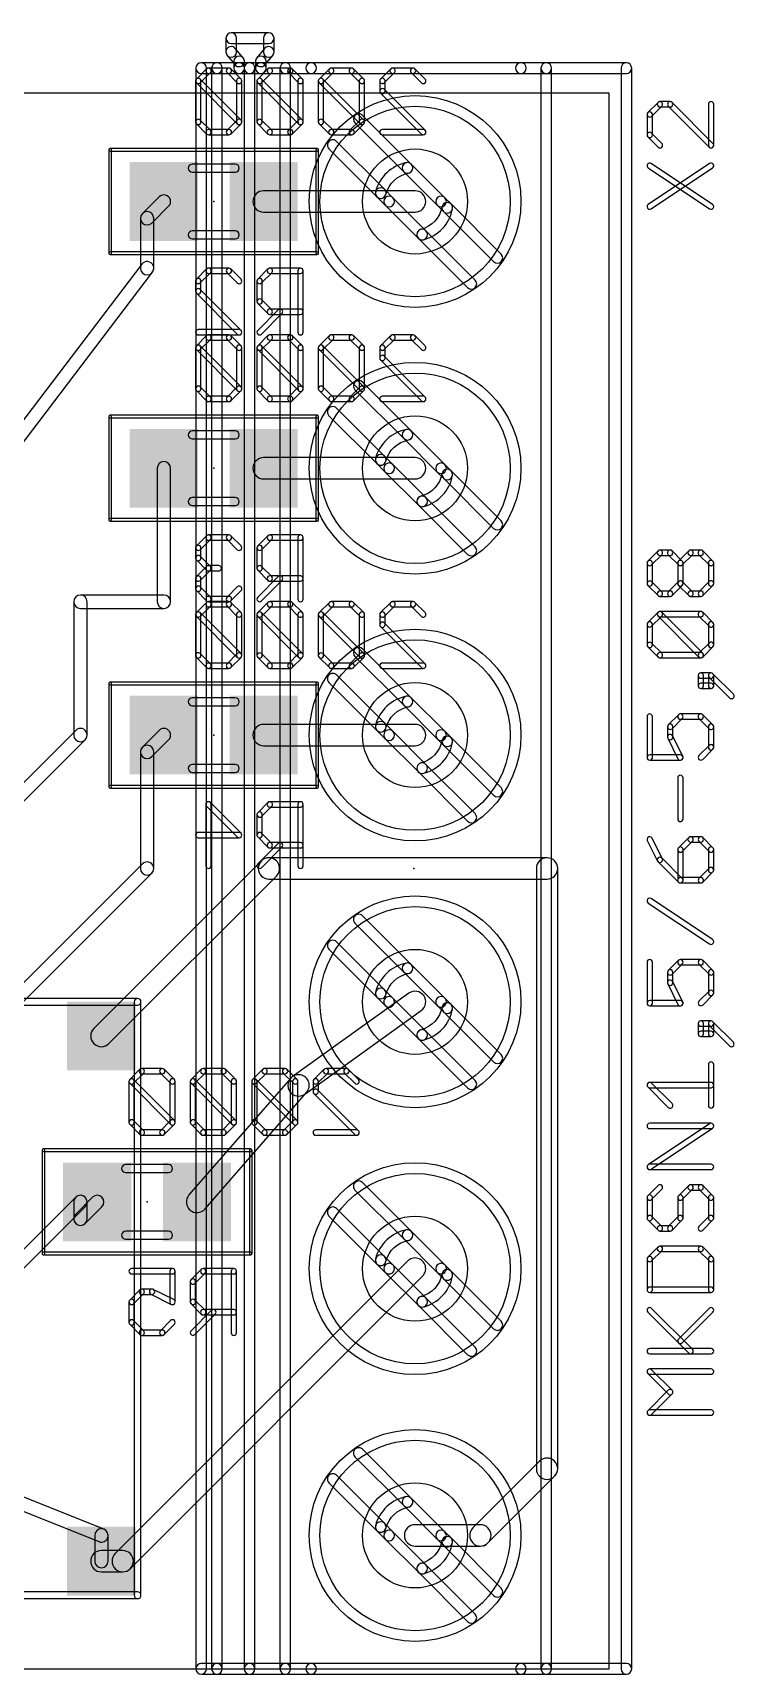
# Model space of a CAD drawing. Extents: x -0.3 to 87.4, y -0.1 to 31.2.
# Drawn here: x 74.02 to 87.38, y -0.1 to 31.15 of the extents above; entities that cross this region are included whole.
import ezdxf

# ---------------------------------------------------------------- set-up
doc = ezdxf.new("R2010")
doc.units = 0
for name, color, linetype in [('16', 175, 'CONTINUOUS'), ('17', 82, 'CONTINUOUS'), ('20', 7, 'CONTINUOUS'), ('21', 253, 'CONTINUOUS'), ('23', 7, 'CONTINUOUS'), ('24', 7, 'CONTINUOUS'), ('25', 253, 'CONTINUOUS'), ('26', 253, 'CONTINUOUS'), ('27', 253, 'CONTINUOUS'), ('28', 253, 'CONTINUOUS'), ('40', 175, 'CONTINUOUS'), ('51', 253, 'CONTINUOUS'), ('52', 253, 'CONTINUOUS')]:
    doc.layers.add(name, color=color, linetype=linetype)

# ---------------------------------------------------------------- blocks, each defined once
blk = doc.blocks.new('RECT')
blk.add_solid([(-0.5, -0.5), (0.5, -0.5), (-0.5, 0.5), (0.5, 0.5)])
blk = doc.blocks.new('SQUAREP')
blk.add_solid([(-0.5, -0.5), (0.5, -0.5), (-0.5, 0.5), (0.5, 0.5)])
blk = doc.blocks.new('ROUNDP')
blk.add_circle((0, 0), 0.5)

msp = doc.modelspace()

# ---------------------------------------------------------------- linework, layer by layer
at = {"layer": '16'}
for points in [[(78.42, 27.7368), (81.305, 27.7368, 1), (81.305, 28.1432), (78.42, 28.1432, 1)], [(76.2898, 27.5302), (76.6098, 27.8502, 1), (76.4302, 28.0298), (76.1102, 27.7098, 1)], [(76.327, 26.67), (76.327, 27.62, 1), (76.073, 27.62), (76.073, 26.67, 1)], [(72.2561, 21.2781), (76.3011, 26.5931, 1), (76.0989, 26.7469), (72.0539, 21.4319, 1)], [(76.647, 20.32), (76.647, 22.86, 1), (76.393, 22.86), (76.393, 20.32, 1)], [(78.42, 22.6568), (81.305, 22.6568, 1), (81.305, 23.0632), (78.42, 23.0632, 1)], [(75.057, 17.78), (75.057, 20.32, 1), (74.803, 20.32), (74.803, 17.78, 1)], [(74.93, 20.193), (76.52, 20.193, 1), (76.52, 20.447), (74.93, 20.447, 1)], [(73.7498, 16.4202), (75.0198, 17.6902, 1), (74.8402, 17.8698), (73.5702, 16.5998, 1)], [(76.2898, 17.3702), (76.6098, 17.6902, 1), (76.4302, 17.8698), (76.1102, 17.5498, 1)], [(78.42, 17.5768), (81.305, 17.5768, 1), (81.305, 17.9832), (78.42, 17.9832, 1)], [(76.327, 15.24), (76.327, 17.46, 1), (76.073, 17.46), (76.073, 15.24, 1)], [(73.7498, 12.6102), (76.2898, 15.1502, 1), (76.1102, 15.3298), (73.5702, 12.7898, 1)], [(75.4737, 11.9063), (78.6637, 15.0963, 1), (78.3763, 15.3837), (75.1863, 12.1937, 1)], [(78.52, 15.0368), (83.82, 15.0368, 1), (83.82, 15.4432), (78.52, 15.4432, 1)], [(83.6168, 15.24), (83.6168, 3.81, 1), (84.0232, 3.81), (84.0232, 15.24, 1)], [(79.2033, 10.9448), (81.4233, 12.5348, 1), (81.1867, 12.8652), (78.9667, 11.2752, 1)], [(77.3032, 8.7565), (79.2382, 10.9765, 1), (78.9318, 11.2435), (76.9968, 9.0235, 1)], [(72.4798, 6.2602), (75.0198, 8.8002, 1), (74.8402, 8.9798), (72.3002, 6.4398, 1)], [(74.803, 8.89), (74.803, 8.57, 1), (75.057, 8.57), (75.057, 8.89, 1)], [(75.0198, 8.4802), (75.3398, 8.8002, 1), (75.1602, 8.9798), (74.8402, 8.6598, 1)], [(81.1613, 7.7637), (75.5913, 2.1937, 1), (75.8787, 1.9063), (81.4487, 7.4763, 1)], [(72.1078, 3.6921), (75.2828, 2.4221, 1), (75.3772, 2.6579), (72.2022, 3.9279, 1)], [(83.6763, 3.9537), (82.4063, 2.6837, 1), (82.6937, 2.3963), (83.9637, 3.6663, 1)], [(75.203, 2.54), (75.203, 2.05, 1), (75.457, 2.05), (75.457, 2.54, 1)], [(82.55, 2.7432), (81.305, 2.7432, 1), (81.305, 2.3368), (82.55, 2.3368, 1)], [(75.735, 2.2532), (75.33, 2.2532, 1), (75.33, 1.8468), (75.735, 1.8468, 1)]]:
    msp.add_lwpolyline(points, format="xyb", close=True, dxfattribs=at)
at = {"layer": '20'}
for p, q in [((85, 30), (0, 30)), ((85, 0), (85, 30)), ((0, 0), (85, 0))]:
    msp.add_line(p, q, dxfattribs=at)
at = {"layer": '21'}
for points in [[(77.7014, 31.05), (77.7014, 30.787, 1), (77.9046, 30.787), (77.9046, 31.05, 1)], [(78.517, 31.1516), (77.803, 31.1516, 1), (77.803, 30.9484), (78.517, 30.9484, 1)], [(78.4154, 31.05), (78.4154, 30.787, 1), (78.6186, 30.787), (78.6186, 31.05, 1)], [(78.0307, 30.6741), (77.8807, 30.8524, 1), (77.7253, 30.7216), (77.8753, 30.5433, 1)], [(78.0546, 30.48), (78.0546, 30.6087, 1), (77.8514, 30.6087), (77.8514, 30.48, 1)], [(78.4393, 30.8524), (78.2893, 30.6741, 1), (78.4447, 30.5433), (78.5947, 30.7216, 1)], [(78.2654, 30.6087), (78.2654, 30.48, 1), (78.4686, 30.48), (78.4686, 30.6087, 1)], [(77.1284, 30.48), (77.1284, 0, 1), (77.3316, 0), (77.3316, 30.48, 1)], [(77.53, 30.5816), (77.23, 30.5816, 1), (77.23, 30.3784), (77.53, 30.3784, 1)], [(77.53, 30.3784), (77.953, 30.3784, 1), (77.953, 30.5816), (77.53, 30.5816, 1)], [(77.6316, 0), (77.6316, 30.48, 1), (77.4284, 30.48), (77.4284, 0, 1)], [(77.953, 30.3784), (78.1521, 30.3784, 1), (78.1521, 30.5816), (77.953, 30.5816, 1)], [(78.1521, 30.3784), (78.367, 30.3784, 1), (78.367, 30.5816), (78.1521, 30.5816, 1)], [(78.0505, 30.48), (78.0505, 0, 1), (78.2537, 0), (78.2537, 30.48, 1)], [(78.367, 30.3784), (78.8321, 30.3784, 1), (78.8321, 30.5816), (78.367, 30.5816, 1)], [(79.3245, 30.5816), (78.8321, 30.5816, 1), (78.8321, 30.3784), (79.3245, 30.3784, 1)], [(78.9337, 0), (78.9337, 30.48, 1), (78.7305, 30.48), (78.7305, 0, 1)], [(79.3245, 30.3784), (83.3213, 30.3784, 1), (83.3213, 30.5816), (79.3245, 30.5816, 1)], [(83.8043, 30.5816), (83.3213, 30.5816, 1), (83.3213, 30.3784), (83.8043, 30.3784, 1)], [(83.7027, 30.48), (83.7027, 0, 1), (83.9059, 0), (83.9059, 30.48, 1)], [(83.8043, 30.3784), (85.33, 30.3784, 1), (85.33, 30.5816), (83.8043, 30.5816, 1)], [(85.2284, 30.48), (85.2284, 0, 1), (85.4316, 0), (85.4316, 30.48, 1)], [(58.42, 12.6365), (76.02, 12.6365, 1), (76.02, 12.7635), (58.42, 12.7635, 1)], [(75.9565, 12.7), (75.9565, 1.4, 1), (76.0835, 1.4), (76.0835, 12.7, 1)], [(76.02, 1.4635), (58.42, 1.4635, 1), (58.42, 1.3365), (76.02, 1.3365, 1)], [(77.53, 0.1016), (77.23, 0.1016, 1), (77.23, -0.1016), (77.53, -0.1016, 1)], [(77.53, -0.1016), (78.1521, -0.1016, 1), (78.1521, 0.1016), (77.53, 0.1016, 1)], [(78.1521, -0.1016), (78.8321, -0.1016, 1), (78.8321, 0.1016), (78.1521, 0.1016, 1)], [(79.3245, 0.1016), (78.8321, 0.1016, 1), (78.8321, -0.1016), (79.3245, -0.1016, 1)], [(79.3245, -0.1016), (83.3213, -0.1016, 1), (83.3213, 0.1016), (79.3245, 0.1016, 1)], [(83.8043, 0.1016), (83.3213, 0.1016, 1), (83.3213, -0.1016), (83.8043, -0.1016, 1)], [(83.8043, -0.1016), (85.33, -0.1016, 1), (85.33, 0.1016), (83.8043, 0.1016, 1)]]:
    msp.add_lwpolyline(points, format="xyb", close=True, dxfattribs=at)
for centre, radius in [((81.305, 27.94), 2.0166), ((81.305, 27.94), 1.8134), ((81.305, 22.86), 2.0166), ((81.305, 22.86), 1.8134), ((81.305, 17.78), 2.0166), ((81.305, 17.78), 1.8134), ((81.305, 12.7), 2.0166), ((81.305, 12.7), 1.8134), ((81.305, 7.62), 2.0166), ((81.305, 7.62), 1.8134), ((81.305, 2.54), 2.0166), ((81.305, 2.54), 1.8134)]:
    msp.add_circle(centre, radius, dxfattribs=at)
at = {"layer": '23'}
msp.add_point((81.28, 15.24), dxfattribs=at)
at = {"layer": '24'}
for p in [(77.47, 27.94), (77.47, 22.86), (77.47, 17.78), (76.2, 8.89)]:
    msp.add_point(p, dxfattribs=at)
at = {"layer": '25'}
for points in [[(85.9338, 29.8269), (85.7389, 29.632, 1), (85.8107, 29.5602), (86.0056, 29.7551, 1)], [(86.1646, 29.8418), (85.9697, 29.8418, 1), (85.9697, 29.7402), (86.1646, 29.7402, 1)], [(86.9801, 29.0473), (86.2005, 29.8269, 1), (86.1287, 29.7551), (86.9083, 28.9755, 1)], [(86.8934, 29.791), (86.8934, 29.0114, 1), (86.995, 29.0114), (86.995, 29.791, 1)], [(85.724, 29.5961), (85.724, 29.2063, 1), (85.8256, 29.2063), (85.8256, 29.5961, 1)], [(85.7389, 29.1704), (85.9338, 28.9755, 1), (86.0056, 29.0473), (85.8107, 29.2422, 1)], [(85.803, 27.7997), (86.9724, 28.5793, 1), (86.916, 28.6639), (85.7466, 27.8843, 1)], [(85.7466, 28.5793), (86.916, 27.7997, 1), (86.9724, 27.8843), (85.803, 28.6639, 1)]]:
    msp.add_lwpolyline(points, format="xyb", close=True, dxfattribs=at)
at = {"layer": '26'}
for points in [[(77.2099, 26.3894), (77.4048, 26.5843, 1), (77.333, 26.6561), (77.1381, 26.4612, 1)], [(77.3689, 26.5694), (77.7587, 26.5694, 1), (77.7587, 26.671), (77.3689, 26.671, 1)], [(77.7228, 26.5843), (77.9177, 26.3894, 1), (77.9895, 26.4612), (77.7946, 26.6561, 1)], [(78.5024, 26.6561), (78.3075, 26.4612, 1), (78.3793, 26.3894), (78.5742, 26.5843, 1)], [(79.123, 26.671), (78.5383, 26.671, 1), (78.5383, 26.5694), (79.123, 26.5694, 1)], [(79.1738, 25.4508), (79.1738, 26.6202, 1), (79.0722, 26.6202), (79.0722, 25.4508, 1)], [(77.2248, 26.2304), (77.2248, 26.4253, 1), (77.1232, 26.4253), (77.1232, 26.2304, 1)], [(77.9895, 25.4867), (77.2099, 26.2663, 1), (77.1381, 26.1945), (77.9177, 25.4149, 1)], [(78.2926, 26.4253), (78.2926, 26.0355, 1), (78.3942, 26.0355), (78.3942, 26.4253, 1)], [(78.3075, 25.9996), (78.5024, 25.8047, 1), (78.5742, 25.8765), (78.3793, 26.0714, 1)], [(78.6973, 25.8765), (78.3075, 25.4867, 1), (78.3793, 25.4149), (78.7691, 25.8047, 1)], [(78.5383, 25.7898), (79.123, 25.7898, 1), (79.123, 25.8914), (78.5383, 25.8914, 1)], [(77.174, 25.4), (77.9536, 25.4, 1), (77.9536, 25.5016), (77.174, 25.5016, 1)], [(77.333, 21.5761), (77.1381, 21.3812, 1), (77.2099, 21.3094), (77.4048, 21.5043, 1)], [(77.7587, 21.591), (77.3689, 21.591, 1), (77.3689, 21.4894), (77.7587, 21.4894, 1)], [(77.9895, 21.3812), (77.7946, 21.5761, 1), (77.7228, 21.5043), (77.9177, 21.3094, 1)], [(78.5024, 21.5761), (78.3075, 21.3812, 1), (78.3793, 21.3094), (78.5742, 21.5043, 1)], [(79.123, 21.591), (78.5383, 21.591, 1), (78.5383, 21.4894), (79.123, 21.4894, 1)], [(79.1738, 20.3708), (79.1738, 21.5402, 1), (79.0722, 21.5402), (79.0722, 20.3708, 1)], [(77.1232, 21.3453), (77.1232, 21.1504, 1), (77.2248, 21.1504), (77.2248, 21.3453, 1)], [(78.2926, 21.3453), (78.2926, 20.9555, 1), (78.3942, 20.9555), (78.3942, 21.3453, 1)], [(77.1381, 21.1145), (77.333, 20.9196, 1), (77.4048, 20.9914), (77.2099, 21.1863, 1)], [(77.333, 20.9914), (77.1381, 20.7965, 1), (77.2099, 20.7247), (77.4048, 20.9196, 1)], [(77.3689, 20.9047), (77.5638, 20.9047, 1), (77.5638, 21.0063), (77.3689, 21.0063, 1)], [(78.3075, 20.9196), (78.5024, 20.7247, 1), (78.5742, 20.7965), (78.3793, 20.9914, 1)], [(77.1232, 20.7606), (77.1232, 20.5657, 1), (77.2248, 20.5657), (77.2248, 20.7606, 1)], [(78.6973, 20.7965), (78.3075, 20.4067, 1), (78.3793, 20.3349), (78.7691, 20.7247, 1)], [(78.5383, 20.7098), (79.123, 20.7098, 1), (79.123, 20.8114), (78.5383, 20.8114, 1)], [(77.1381, 20.5298), (77.333, 20.3349, 1), (77.4048, 20.4067), (77.2099, 20.6016, 1)], [(77.3689, 20.32), (77.7587, 20.32, 1), (77.7587, 20.4216), (77.3689, 20.4216, 1)], [(77.7946, 20.3349), (77.9895, 20.5298, 1), (77.9177, 20.6016), (77.7228, 20.4067, 1)], [(77.4197, 15.2908), (77.4197, 16.4602, 1), (77.3181, 16.4602), (77.3181, 15.2908, 1)], [(77.333, 16.4243), (77.9177, 15.8396, 1), (77.9895, 15.9114), (77.4048, 16.4961, 1)], [(78.5024, 16.4961), (78.3075, 16.3012, 1), (78.3793, 16.2294), (78.5742, 16.4243, 1)], [(78.2926, 16.2653), (78.2926, 15.8755, 1), (78.3942, 15.8755), (78.3942, 16.2653, 1)], [(79.123, 16.511), (78.5383, 16.511, 1), (78.5383, 16.4094), (79.123, 16.4094, 1)], [(79.1738, 15.2908), (79.1738, 16.4602, 1), (79.0722, 16.4602), (79.0722, 15.2908, 1)], [(77.9536, 15.9263), (77.174, 15.9263, 1), (77.174, 15.8247), (77.9536, 15.8247, 1)], [(78.3075, 15.8396), (78.5024, 15.6447, 1), (78.5742, 15.7165), (78.3793, 15.9114, 1)], [(78.6973, 15.7165), (78.3075, 15.3267, 1), (78.3793, 15.2549), (78.7691, 15.6447, 1)], [(78.5383, 15.6298), (79.123, 15.6298, 1), (79.123, 15.7314), (78.5383, 15.7314, 1)], [(75.904, 7.5194), (76.6836, 7.5194, 1), (76.6836, 7.621), (75.904, 7.621, 1)], [(76.6328, 7.5702), (76.6328, 6.9855, 1), (76.7344, 6.9855), (76.7344, 7.5702, 1)], [(77.2324, 7.6061), (77.0375, 7.4112, 1), (77.1093, 7.3394), (77.3042, 7.5343, 1)], [(77.853, 7.621), (77.2683, 7.621, 1), (77.2683, 7.5194), (77.853, 7.5194, 1)], [(77.9038, 6.4008), (77.9038, 7.5702, 1), (77.8022, 7.5702), (77.8022, 6.4008, 1)], [(76.063, 7.2163), (75.8681, 7.0214, 1), (75.9399, 6.9496), (76.1348, 7.1445, 1)], [(76.2938, 7.2312), (76.0989, 7.2312, 1), (76.0989, 7.1296), (76.2938, 7.1296, 1)], [(76.7063, 7.0309), (76.3165, 7.2258, 1), (76.2711, 7.135), (76.6609, 6.9401, 1)], [(77.0226, 7.3753), (77.0226, 6.9855, 1), (77.1242, 6.9855), (77.1242, 7.3753, 1)], [(75.8532, 6.9855), (75.8532, 6.5957, 1), (75.9548, 6.5957), (75.9548, 6.9855, 1)], [(77.0375, 6.9496), (77.2324, 6.7547, 1), (77.3042, 6.8265), (77.1093, 7.0214, 1)], [(75.8681, 6.5598), (76.063, 6.3649, 1), (76.1348, 6.4367), (75.9399, 6.6316, 1)], [(76.5246, 6.3649), (76.7195, 6.5598, 1), (76.6477, 6.6316), (76.4528, 6.4367, 1)], [(77.4273, 6.8265), (77.0375, 6.4367, 1), (77.1093, 6.3649), (77.4991, 6.7547, 1)], [(77.2683, 6.7398), (77.853, 6.7398, 1), (77.853, 6.8414), (77.2683, 6.8414, 1)], [(76.0989, 6.35), (76.4887, 6.35, 1), (76.4887, 6.4516), (76.0989, 6.4516, 1)]]:
    msp.add_lwpolyline(points, format="xyb", close=True, dxfattribs=at)
at = {"layer": '27'}
for points in [[(85.8107, 21.0201), (86.0056, 21.215, 1), (85.9338, 21.2869), (85.7389, 21.092, 1)], [(85.9697, 21.2002), (86.1646, 21.2002, 1), (86.1646, 21.3018), (85.9697, 21.3018, 1)], [(86.1287, 21.215), (86.3236, 21.0201, 1), (86.3954, 21.092), (86.2005, 21.2869, 1)], [(86.3954, 21.0201), (86.5903, 21.215, 1), (86.5185, 21.2869), (86.3236, 21.092, 1)], [(86.5544, 21.2002), (86.7493, 21.2002, 1), (86.7493, 21.3018), (86.5544, 21.3018, 1)], [(86.7134, 21.215), (86.9083, 21.0201, 1), (86.9801, 21.092), (86.7852, 21.2869, 1)], [(85.8256, 20.6663), (85.8256, 21.0561, 1), (85.724, 21.0561), (85.724, 20.6663, 1)], [(86.4103, 20.6663), (86.4103, 21.0561, 1), (86.3087, 21.0561), (86.3087, 20.6663, 1)], [(86.8934, 21.0561), (86.8934, 20.6663, 1), (86.995, 20.6663), (86.995, 21.0561, 1)], [(86.0056, 20.5073), (85.8107, 20.7022, 1), (85.7389, 20.6303), (85.9338, 20.4354, 1)], [(86.3236, 20.7022), (86.1287, 20.5073, 1), (86.2005, 20.4354), (86.3954, 20.6303, 1)], [(86.5903, 20.5073), (86.3954, 20.7022, 1), (86.3236, 20.6303), (86.5185, 20.4354, 1)], [(86.9083, 20.7022), (86.7134, 20.5073, 1), (86.7852, 20.4354), (86.9801, 20.6303, 1)], [(86.1646, 20.5222), (85.9697, 20.5222, 1), (85.9697, 20.4206), (86.1646, 20.4206, 1)], [(86.7493, 20.5222), (86.5544, 20.5222, 1), (86.5544, 20.4206), (86.7493, 20.4206, 1)], [(85.8107, 19.8507), (86.0056, 20.0456, 1), (85.9338, 20.1175), (85.7389, 19.9226, 1)], [(85.9697, 20.0308), (86.7493, 20.0308, 1), (86.7493, 20.1324), (85.9697, 20.1324, 1)], [(86.7852, 19.3379), (86.0056, 20.1175, 1), (85.9338, 20.0456), (86.7134, 19.266, 1)], [(86.7134, 20.0456), (86.9083, 19.8507, 1), (86.9801, 19.9226), (86.7852, 20.1175, 1)], [(85.8256, 19.4969), (85.8256, 19.8867, 1), (85.724, 19.8867), (85.724, 19.4969, 1)], [(86.8934, 19.8867), (86.8934, 19.4969, 1), (86.995, 19.4969), (86.995, 19.8867, 1)], [(86.0056, 19.3379), (85.8107, 19.5328, 1), (85.7389, 19.4609), (85.9338, 19.266, 1)], [(86.9083, 19.5328), (86.7134, 19.3379, 1), (86.7852, 19.266), (86.9801, 19.4609, 1)], [(86.7493, 19.3528), (85.9697, 19.3528, 1), (85.9697, 19.2512), (86.7493, 19.2512, 1)], [(86.9442, 18.963), (86.7493, 18.963, 1), (86.7493, 18.8614), (86.9442, 18.8614, 1)], [(86.6985, 18.9122), (86.6985, 18.7173, 1), (86.8001, 18.7173), (86.8001, 18.9122, 1)], [(86.7493, 18.6665), (86.9442, 18.6665, 1), (86.9442, 18.7681), (86.7493, 18.7681, 1)], [(87.3699, 18.5583), (86.9801, 18.9481, 1), (86.9083, 18.8762), (87.2981, 18.4865, 1)], [(86.995, 18.7173), (86.995, 18.9122, 1), (86.8934, 18.9122), (86.8934, 18.7173, 1)], [(85.724, 18.1326), (85.724, 17.353, 1), (85.8256, 17.353), (85.8256, 18.1326, 1)], [(86.2005, 17.9018), (86.3954, 18.0967, 1), (86.3236, 18.1685), (86.1287, 17.9736, 1)], [(86.3595, 18.0818), (86.7493, 18.0818, 1), (86.7493, 18.1834), (86.3595, 18.1834, 1)], [(86.7134, 18.0967), (86.9083, 17.9018, 1), (86.9801, 17.9736), (86.7852, 18.1685, 1)], [(86.2154, 17.7428), (86.2154, 17.9377, 1), (86.1138, 17.9377), (86.1138, 17.7428, 1)], [(86.8934, 17.9377), (86.8934, 17.5479, 1), (86.995, 17.5479), (86.995, 17.9377, 1)], [(86.4049, 17.3757), (86.21, 17.7655, 1), (86.1192, 17.7201), (86.3141, 17.3303, 1)], [(86.9083, 17.5838), (86.7134, 17.3889, 1), (86.7852, 17.3171), (86.9801, 17.512, 1)], [(85.7748, 17.3022), (86.3595, 17.3022, 1), (86.3595, 17.4038), (85.7748, 17.4038, 1)], [(86.4103, 16.1836), (86.4103, 16.9632, 1), (86.3087, 16.9632), (86.3087, 16.1836, 1)], [(85.7294, 15.7711), (85.9243, 15.3813, 1), (86.0151, 15.4267), (85.8202, 15.8165, 1)], [(86.5185, 15.8297), (86.3236, 15.6348, 1), (86.3954, 15.563), (86.5903, 15.7579, 1)], [(86.3087, 15.5989), (86.3087, 15.0142, 1), (86.4103, 15.0142), (86.4103, 15.5989, 1)], [(86.7493, 15.8446), (86.5544, 15.8446, 1), (86.5544, 15.743), (86.7493, 15.743, 1)], [(86.9801, 15.6348), (86.7852, 15.8297, 1), (86.7134, 15.7579), (86.9083, 15.563, 1)], [(86.995, 15.2091), (86.995, 15.5989, 1), (86.8934, 15.5989), (86.8934, 15.2091, 1)], [(85.9338, 15.3681), (86.3236, 14.9783, 1), (86.3954, 15.0501), (86.0056, 15.4399, 1)], [(86.3595, 14.9634), (86.7493, 14.9634, 1), (86.7493, 15.065), (86.3595, 15.065, 1)], [(86.7852, 14.9783), (86.9801, 15.1732, 1), (86.9083, 15.245), (86.7134, 15.0501, 1)], [(86.9724, 13.8871), (85.803, 14.6666, 1), (85.7466, 14.5821), (86.916, 13.8025, 1)], [(85.724, 13.455), (85.724, 12.6754, 1), (85.8256, 12.6754), (85.8256, 13.455, 1)], [(86.2005, 13.2242), (86.3954, 13.4191, 1), (86.3236, 13.4909), (86.1287, 13.296, 1)], [(86.3595, 13.4042), (86.7493, 13.4042, 1), (86.7493, 13.5058), (86.3595, 13.5058, 1)], [(86.7134, 13.4191), (86.9083, 13.2242, 1), (86.9801, 13.296), (86.7852, 13.4909, 1)], [(86.2154, 13.0652), (86.2154, 13.2601, 1), (86.1138, 13.2601), (86.1138, 13.0652, 1)], [(86.8934, 13.2601), (86.8934, 12.8703, 1), (86.995, 12.8703), (86.995, 13.2601, 1)], [(86.4049, 12.6981), (86.21, 13.0879, 1), (86.1192, 13.0425), (86.3141, 12.6527, 1)], [(86.9083, 12.9062), (86.7134, 12.7113, 1), (86.7852, 12.6395), (86.9801, 12.8344, 1)], [(85.7748, 12.6246), (86.3595, 12.6246, 1), (86.3595, 12.7262), (85.7748, 12.7262, 1)], [(86.9442, 12.3364), (86.7493, 12.3364, 1), (86.7493, 12.2348), (86.9442, 12.2348, 1)], [(86.6985, 12.2856), (86.6985, 12.0907, 1), (86.8001, 12.0907), (86.8001, 12.2856, 1)], [(87.3699, 11.9317), (86.9801, 12.3215, 1), (86.9083, 12.2497), (87.2981, 11.8599, 1)], [(86.995, 12.0907), (86.995, 12.2856, 1), (86.8934, 12.2856), (86.8934, 12.0907, 1)], [(86.7493, 12.0399), (86.9442, 12.0399, 1), (86.9442, 12.1415), (86.7493, 12.1415, 1)], [(86.995, 10.7264), (86.995, 11.506, 1), (86.8934, 11.506), (86.8934, 10.7264, 1)], [(86.2005, 10.7623), (85.8107, 11.1521, 1), (85.7389, 11.0803), (86.1287, 10.6905, 1)], [(85.7748, 11.0654), (86.9442, 11.0654, 1), (86.9442, 11.167), (85.7748, 11.167, 1)], [(85.803, 9.5147), (86.9724, 10.2943, 1), (86.916, 10.3789), (85.7466, 9.5993, 1)], [(86.9442, 10.3874), (85.7748, 10.3874, 1), (85.7748, 10.2858), (86.9442, 10.2858, 1)], [(86.9442, 9.6078), (85.7748, 9.6078, 1), (85.7748, 9.5062), (86.9442, 9.5062, 1)], [(85.9338, 9.2031), (85.7389, 9.0082, 1), (85.8107, 8.9364), (86.0056, 9.1313, 1)], [(86.3954, 8.9364), (86.5903, 9.1313, 1), (86.5185, 9.2031), (86.3236, 9.0082, 1)], [(86.5544, 9.1164), (86.7493, 9.1164, 1), (86.7493, 9.218), (86.5544, 9.218, 1)], [(86.7134, 9.1313), (86.9083, 8.9364, 1), (86.9801, 9.0082), (86.7852, 9.2031, 1)], [(85.724, 8.9723), (85.724, 8.5825, 1), (85.8256, 8.5825), (85.8256, 8.9723, 1)], [(86.4103, 8.5825), (86.4103, 8.9723, 1), (86.3087, 8.9723), (86.3087, 8.5825, 1)], [(86.8934, 8.9723), (86.8934, 8.5825, 1), (86.995, 8.5825), (86.995, 8.9723, 1)], [(85.7389, 8.5466), (85.9338, 8.3517, 1), (86.0056, 8.4235), (85.8107, 8.6184, 1)], [(85.9697, 8.3368), (86.1646, 8.3368, 1), (86.1646, 8.4384), (85.9697, 8.4384, 1)], [(86.2005, 8.3517), (86.3954, 8.5466, 1), (86.3236, 8.6184), (86.1287, 8.4235, 1)], [(86.9083, 8.6184), (86.7134, 8.4235, 1), (86.7852, 8.3517), (86.9801, 8.5466, 1)], [(85.9338, 8.0337), (85.7389, 7.8388, 1), (85.8107, 7.767), (86.0056, 7.9619, 1)], [(85.724, 7.8029), (85.724, 7.2182, 1), (85.8256, 7.2182), (85.8256, 7.8029, 1)], [(86.7493, 8.0486), (85.9697, 8.0486, 1), (85.9697, 7.947), (86.7493, 7.947, 1)], [(86.9801, 7.8388), (86.7852, 8.0337, 1), (86.7134, 7.9619), (86.9083, 7.767, 1)], [(86.995, 7.2182), (86.995, 7.8029, 1), (86.8934, 7.8029), (86.8934, 7.2182, 1)], [(85.7748, 7.1674), (86.9442, 7.1674, 1), (86.9442, 7.269), (85.7748, 7.269, 1)], [(86.5903, 6.0847), (85.8107, 6.8643, 1), (85.7389, 6.7925), (86.5185, 6.0129, 1)], [(86.3954, 6.2078), (86.9801, 6.7925, 1), (86.9083, 6.8643), (86.3236, 6.2796, 1)], [(85.7748, 5.998), (86.9442, 5.998, 1), (86.9442, 6.0996), (85.7748, 6.0996, 1)], [(86.2005, 5.3051), (85.8107, 5.6949, 1), (85.7389, 5.6231), (86.1287, 5.2333, 1)], [(85.7748, 5.6082), (86.9442, 5.6082, 1), (86.9442, 5.7098), (85.7748, 5.7098, 1)], [(85.8107, 4.8435), (86.2005, 5.2333, 1), (86.1287, 5.3051), (85.7389, 4.9153, 1)], [(86.9442, 4.9302), (85.7748, 4.9302, 1), (85.7748, 4.8286), (86.9442, 4.8286, 1)]]:
    msp.add_lwpolyline(points, format="xyb", close=True, dxfattribs=at)
at = {"layer": '28'}
for points in [[(77.333, 30.4661), (77.1381, 30.2712, 1), (77.2099, 30.1994), (77.4048, 30.3943, 1)], [(77.7587, 30.481), (77.3689, 30.481, 1), (77.3689, 30.3794), (77.7587, 30.3794, 1)], [(77.9895, 30.2712), (77.7946, 30.4661, 1), (77.7228, 30.3943), (77.9177, 30.1994, 1)], [(78.5024, 30.4661), (78.3075, 30.2712, 1), (78.3793, 30.1994), (78.5742, 30.3943, 1)], [(78.9281, 30.481), (78.5383, 30.481, 1), (78.5383, 30.3794), (78.9281, 30.3794, 1)], [(79.1589, 30.2712), (78.964, 30.4661, 1), (78.8922, 30.3943), (79.0871, 30.1994, 1)], [(79.6718, 30.4661), (79.4769, 30.2712, 1), (79.5487, 30.1994), (79.7436, 30.3943, 1)], [(80.0975, 30.481), (79.7077, 30.481, 1), (79.7077, 30.3794), (80.0975, 30.3794, 1)], [(80.3283, 30.2712), (80.1334, 30.4661, 1), (80.0616, 30.3943), (80.2565, 30.1994, 1)], [(80.7181, 30.1994), (80.913, 30.3943, 1), (80.8412, 30.4661), (80.6463, 30.2712, 1)], [(80.8771, 30.3794), (81.2669, 30.3794, 1), (81.2669, 30.481), (80.8771, 30.481, 1)], [(81.231, 30.3943), (81.4259, 30.1994, 1), (81.4977, 30.2712), (81.3028, 30.4661, 1)], [(77.1232, 30.2353), (77.1232, 29.4557, 1), (77.2248, 29.4557), (77.2248, 30.2353, 1)], [(77.9895, 29.4916), (77.2099, 30.2712, 1), (77.1381, 30.1994), (77.9177, 29.4198, 1)], [(78.0044, 29.4557), (78.0044, 30.2353, 1), (77.9028, 30.2353), (77.9028, 29.4557, 1)], [(78.2926, 30.2353), (78.2926, 29.4557, 1), (78.3942, 29.4557), (78.3942, 30.2353, 1)], [(79.1589, 29.4916), (78.3793, 30.2712, 1), (78.3075, 30.1994), (79.0871, 29.4198, 1)], [(79.1738, 29.4557), (79.1738, 30.2353, 1), (79.0722, 30.2353), (79.0722, 29.4557, 1)], [(79.462, 30.2353), (79.462, 29.4557, 1), (79.5636, 29.4557), (79.5636, 30.2353, 1)], [(80.3283, 29.4916), (79.5487, 30.2712, 1), (79.4769, 30.1994), (80.2565, 29.4198, 1)], [(80.3432, 29.4557), (80.3432, 30.2353, 1), (80.2416, 30.2353), (80.2416, 29.4557, 1)], [(80.733, 30.0404), (80.733, 30.2353, 1), (80.6314, 30.2353), (80.6314, 30.0404, 1)], [(81.4977, 29.2967), (80.7181, 30.0763, 1), (80.6463, 30.0045), (81.4259, 29.2249, 1)], [(77.1381, 29.4198), (77.333, 29.2249, 1), (77.4048, 29.2967), (77.2099, 29.4916, 1)], [(77.7946, 29.2249), (77.9895, 29.4198, 1), (77.9177, 29.4916), (77.7228, 29.2967, 1)], [(78.3075, 29.4198), (78.5024, 29.2249, 1), (78.5742, 29.2967), (78.3793, 29.4916, 1)], [(78.964, 29.2249), (79.1589, 29.4198, 1), (79.0871, 29.4916), (78.8922, 29.2967, 1)], [(79.4769, 29.4198), (79.6718, 29.2249, 1), (79.7436, 29.2967), (79.5487, 29.4916, 1)], [(80.1334, 29.2249), (80.3283, 29.4198, 1), (80.2565, 29.4916), (80.0616, 29.2967, 1)], [(77.3689, 29.21), (77.7587, 29.21, 1), (77.7587, 29.3116), (77.3689, 29.3116, 1)], [(78.5383, 29.21), (78.9281, 29.21, 1), (78.9281, 29.3116), (78.5383, 29.3116, 1)], [(79.7077, 29.21), (80.0975, 29.21, 1), (80.0975, 29.3116), (79.7077, 29.3116, 1)], [(80.6822, 29.21), (81.4618, 29.21, 1), (81.4618, 29.3116), (80.6822, 29.3116, 1)], [(77.333, 25.3861), (77.1381, 25.1912, 1), (77.2099, 25.1194), (77.4048, 25.3143, 1)], [(77.7587, 25.401), (77.3689, 25.401, 1), (77.3689, 25.2994), (77.7587, 25.2994, 1)], [(77.9895, 25.1912), (77.7946, 25.3861, 1), (77.7228, 25.3143), (77.9177, 25.1194, 1)], [(78.5024, 25.3861), (78.3075, 25.1912, 1), (78.3793, 25.1194), (78.5742, 25.3143, 1)], [(78.9281, 25.401), (78.5383, 25.401, 1), (78.5383, 25.2994), (78.9281, 25.2994, 1)], [(79.1589, 25.1912), (78.964, 25.3861, 1), (78.8922, 25.3143), (79.0871, 25.1194, 1)], [(79.6718, 25.3861), (79.4769, 25.1912, 1), (79.5487, 25.1194), (79.7436, 25.3143, 1)], [(80.0975, 25.401), (79.7077, 25.401, 1), (79.7077, 25.2994), (80.0975, 25.2994, 1)], [(80.3283, 25.1912), (80.1334, 25.3861, 1), (80.0616, 25.3143), (80.2565, 25.1194, 1)], [(80.7181, 25.1194), (80.913, 25.3143, 1), (80.8412, 25.3861), (80.6463, 25.1912, 1)], [(80.8771, 25.2994), (81.2669, 25.2994, 1), (81.2669, 25.401), (80.8771, 25.401, 1)], [(81.231, 25.3143), (81.4259, 25.1194, 1), (81.4977, 25.1912), (81.3028, 25.3861, 1)], [(77.1232, 25.1553), (77.1232, 24.3757, 1), (77.2248, 24.3757), (77.2248, 25.1553, 1)], [(77.9895, 24.4116), (77.2099, 25.1912, 1), (77.1381, 25.1194), (77.9177, 24.3398, 1)], [(78.0044, 24.3757), (78.0044, 25.1553, 1), (77.9028, 25.1553), (77.9028, 24.3757, 1)], [(78.2926, 25.1553), (78.2926, 24.3757, 1), (78.3942, 24.3757), (78.3942, 25.1553, 1)], [(79.1589, 24.4116), (78.3793, 25.1912, 1), (78.3075, 25.1194), (79.0871, 24.3398, 1)], [(79.1738, 24.3757), (79.1738, 25.1553, 1), (79.0722, 25.1553), (79.0722, 24.3757, 1)], [(79.462, 25.1553), (79.462, 24.3757, 1), (79.5636, 24.3757), (79.5636, 25.1553, 1)], [(80.3283, 24.4116), (79.5487, 25.1912, 1), (79.4769, 25.1194), (80.2565, 24.3398, 1)], [(80.3432, 24.3757), (80.3432, 25.1553, 1), (80.2416, 25.1553), (80.2416, 24.3757, 1)], [(80.733, 24.9604), (80.733, 25.1553, 1), (80.6314, 25.1553), (80.6314, 24.9604, 1)], [(81.4977, 24.2167), (80.7181, 24.9963, 1), (80.6463, 24.9245), (81.4259, 24.1449, 1)], [(77.1381, 24.3398), (77.333, 24.1449, 1), (77.4048, 24.2167), (77.2099, 24.4116, 1)], [(77.7946, 24.1449), (77.9895, 24.3398, 1), (77.9177, 24.4116), (77.7228, 24.2167, 1)], [(78.3075, 24.3398), (78.5024, 24.1449, 1), (78.5742, 24.2167), (78.3793, 24.4116, 1)], [(78.964, 24.1449), (79.1589, 24.3398, 1), (79.0871, 24.4116), (78.8922, 24.2167, 1)], [(79.4769, 24.3398), (79.6718, 24.1449, 1), (79.7436, 24.2167), (79.5487, 24.4116, 1)], [(80.1334, 24.1449), (80.3283, 24.3398, 1), (80.2565, 24.4116), (80.0616, 24.2167, 1)], [(77.3689, 24.13), (77.7587, 24.13, 1), (77.7587, 24.2316), (77.3689, 24.2316, 1)], [(78.5383, 24.13), (78.9281, 24.13, 1), (78.9281, 24.2316), (78.5383, 24.2316, 1)], [(79.7077, 24.13), (80.0975, 24.13, 1), (80.0975, 24.2316), (79.7077, 24.2316, 1)], [(80.6822, 24.13), (81.4618, 24.13, 1), (81.4618, 24.2316), (80.6822, 24.2316, 1)], [(77.333, 20.3061), (77.1381, 20.1112, 1), (77.2099, 20.0394), (77.4048, 20.2343, 1)], [(77.7587, 20.321), (77.3689, 20.321, 1), (77.3689, 20.2194), (77.7587, 20.2194, 1)], [(77.9895, 20.1112), (77.7946, 20.3061, 1), (77.7228, 20.2343), (77.9177, 20.0394, 1)], [(78.5024, 20.3061), (78.3075, 20.1112, 1), (78.3793, 20.0394), (78.5742, 20.2343, 1)], [(78.9281, 20.321), (78.5383, 20.321, 1), (78.5383, 20.2194), (78.9281, 20.2194, 1)], [(79.1589, 20.1112), (78.964, 20.3061, 1), (78.8922, 20.2343), (79.0871, 20.0394, 1)], [(79.6718, 20.3061), (79.4769, 20.1112, 1), (79.5487, 20.0394), (79.7436, 20.2343, 1)], [(80.0975, 20.321), (79.7077, 20.321, 1), (79.7077, 20.2194), (80.0975, 20.2194, 1)], [(80.3283, 20.1112), (80.1334, 20.3061, 1), (80.0616, 20.2343), (80.2565, 20.0394, 1)], [(80.7181, 20.0394), (80.913, 20.2343, 1), (80.8412, 20.3061), (80.6463, 20.1112, 1)], [(80.8771, 20.2194), (81.2669, 20.2194, 1), (81.2669, 20.321), (80.8771, 20.321, 1)], [(81.231, 20.2343), (81.4259, 20.0394, 1), (81.4977, 20.1112), (81.3028, 20.3061, 1)], [(77.1232, 20.0753), (77.1232, 19.2957, 1), (77.2248, 19.2957), (77.2248, 20.0753, 1)], [(77.9895, 19.3316), (77.2099, 20.1112, 1), (77.1381, 20.0394), (77.9177, 19.2598, 1)], [(78.0044, 19.2957), (78.0044, 20.0753, 1), (77.9028, 20.0753), (77.9028, 19.2957, 1)], [(78.2926, 20.0753), (78.2926, 19.2957, 1), (78.3942, 19.2957), (78.3942, 20.0753, 1)], [(79.1589, 19.3316), (78.3793, 20.1112, 1), (78.3075, 20.0394), (79.0871, 19.2598, 1)], [(79.1738, 19.2957), (79.1738, 20.0753, 1), (79.0722, 20.0753), (79.0722, 19.2957, 1)], [(79.462, 20.0753), (79.462, 19.2957, 1), (79.5636, 19.2957), (79.5636, 20.0753, 1)], [(80.3283, 19.3316), (79.5487, 20.1112, 1), (79.4769, 20.0394), (80.2565, 19.2598, 1)], [(80.3432, 19.2957), (80.3432, 20.0753, 1), (80.2416, 20.0753), (80.2416, 19.2957, 1)], [(80.733, 19.8804), (80.733, 20.0753, 1), (80.6314, 20.0753), (80.6314, 19.8804, 1)], [(81.4977, 19.1367), (80.7181, 19.9163, 1), (80.6463, 19.8445), (81.4259, 19.0649, 1)], [(77.1381, 19.2598), (77.333, 19.0649, 1), (77.4048, 19.1367), (77.2099, 19.3316, 1)], [(77.3689, 19.05), (77.7587, 19.05, 1), (77.7587, 19.1516), (77.3689, 19.1516, 1)], [(77.7946, 19.0649), (77.9895, 19.2598, 1), (77.9177, 19.3316), (77.7228, 19.1367, 1)], [(78.3075, 19.2598), (78.5024, 19.0649, 1), (78.5742, 19.1367), (78.3793, 19.3316, 1)], [(78.5383, 19.05), (78.9281, 19.05, 1), (78.9281, 19.1516), (78.5383, 19.1516, 1)], [(78.964, 19.0649), (79.1589, 19.2598, 1), (79.0871, 19.3316), (78.8922, 19.1367, 1)], [(79.4769, 19.2598), (79.6718, 19.0649, 1), (79.7436, 19.1367), (79.5487, 19.3316, 1)], [(79.7077, 19.05), (80.0975, 19.05, 1), (80.0975, 19.1516), (79.7077, 19.1516, 1)], [(80.1334, 19.0649), (80.3283, 19.2598, 1), (80.2565, 19.3316), (80.0616, 19.1367, 1)], [(80.6822, 19.05), (81.4618, 19.05, 1), (81.4618, 19.1516), (80.6822, 19.1516, 1)], [(76.063, 11.4161), (75.8681, 11.2212, 1), (75.9399, 11.1494), (76.1348, 11.3443, 1)], [(76.4887, 11.431), (76.0989, 11.431, 1), (76.0989, 11.3294), (76.4887, 11.3294, 1)], [(76.7195, 11.2212), (76.5246, 11.4161, 1), (76.4528, 11.3443), (76.6477, 11.1494, 1)], [(77.2324, 11.4161), (77.0375, 11.2212, 1), (77.1093, 11.1494), (77.3042, 11.3443, 1)], [(77.6581, 11.431), (77.2683, 11.431, 1), (77.2683, 11.3294), (77.6581, 11.3294, 1)], [(77.8889, 11.2212), (77.694, 11.4161, 1), (77.6222, 11.3443), (77.8171, 11.1494, 1)], [(78.4018, 11.4161), (78.2069, 11.2212, 1), (78.2787, 11.1494), (78.4736, 11.3443, 1)], [(78.8275, 11.431), (78.4377, 11.431, 1), (78.4377, 11.3294), (78.8275, 11.3294, 1)], [(79.0583, 11.2212), (78.8634, 11.4161, 1), (78.7916, 11.3443), (78.9865, 11.1494, 1)], [(79.4481, 11.1494), (79.643, 11.3443, 1), (79.5712, 11.4161), (79.3763, 11.2212, 1)], [(79.6071, 11.3294), (79.9969, 11.3294, 1), (79.9969, 11.431), (79.6071, 11.431, 1)], [(79.961, 11.3443), (80.1559, 11.1494, 1), (80.2277, 11.2212), (80.0328, 11.4161, 1)], [(75.8532, 11.1853), (75.8532, 10.4057, 1), (75.9548, 10.4057), (75.9548, 11.1853, 1)], [(76.7195, 10.4416), (75.9399, 11.2212, 1), (75.8681, 11.1494), (76.6477, 10.3698, 1)], [(76.7344, 10.4057), (76.7344, 11.1853, 1), (76.6328, 11.1853), (76.6328, 10.4057, 1)], [(77.0226, 11.1853), (77.0226, 10.4057, 1), (77.1242, 10.4057), (77.1242, 11.1853, 1)], [(77.8889, 10.4416), (77.1093, 11.2212, 1), (77.0375, 11.1494), (77.8171, 10.3698, 1)], [(77.9038, 10.4057), (77.9038, 11.1853, 1), (77.8022, 11.1853), (77.8022, 10.4057, 1)], [(78.192, 11.1853), (78.192, 10.4057, 1), (78.2936, 10.4057), (78.2936, 11.1853, 1)], [(79.0583, 10.4416), (78.2787, 11.2212, 1), (78.2069, 11.1494), (78.9865, 10.3698, 1)], [(79.0732, 10.4057), (79.0732, 11.1853, 1), (78.9716, 11.1853), (78.9716, 10.4057, 1)], [(79.463, 10.9904), (79.463, 11.1853, 1), (79.3614, 11.1853), (79.3614, 10.9904, 1)], [(80.2277, 10.2467), (79.4481, 11.0263, 1), (79.3763, 10.9545), (80.1559, 10.1749, 1)], [(75.8681, 10.3698), (76.063, 10.1749, 1), (76.1348, 10.2467), (75.9399, 10.4416, 1)], [(76.5246, 10.1749), (76.7195, 10.3698, 1), (76.6477, 10.4416), (76.4528, 10.2467, 1)], [(77.0375, 10.3698), (77.2324, 10.1749, 1), (77.3042, 10.2467), (77.1093, 10.4416, 1)], [(77.694, 10.1749), (77.8889, 10.3698, 1), (77.8171, 10.4416), (77.6222, 10.2467, 1)], [(78.2069, 10.3698), (78.4018, 10.1749, 1), (78.4736, 10.2467), (78.2787, 10.4416, 1)], [(78.8634, 10.1749), (79.0583, 10.3698, 1), (78.9865, 10.4416), (78.7916, 10.2467, 1)], [(76.0989, 10.16), (76.4887, 10.16, 1), (76.4887, 10.2616), (76.0989, 10.2616, 1)], [(77.2683, 10.16), (77.6581, 10.16, 1), (77.6581, 10.2616), (77.2683, 10.2616, 1)], [(78.4377, 10.16), (78.8275, 10.16, 1), (78.8275, 10.2616), (78.4377, 10.2616, 1)], [(79.4122, 10.16), (80.1918, 10.16, 1), (80.1918, 10.2616), (79.4122, 10.2616, 1)]]:
    msp.add_lwpolyline(points, format="xyb", close=True, dxfattribs=at)
at = {"layer": '40'}
for points in [[(79.443, 28.9484), (75.497, 28.9484, 1), (75.497, 28.8976), (79.443, 28.8976, 1)], [(75.4716, 28.923), (75.4716, 26.957, 1), (75.5224, 26.957), (75.5224, 28.923, 1)], [(79.4684, 26.957), (79.4684, 28.923, 1), (79.4176, 28.923), (79.4176, 26.957, 1)], [(75.497, 26.9316), (79.443, 26.9316, 1), (79.443, 26.9824), (75.497, 26.9824, 1)], [(79.443, 23.8684), (75.497, 23.8684, 1), (75.497, 23.8176), (79.443, 23.8176, 1)], [(75.4716, 23.843), (75.4716, 21.877, 1), (75.5224, 21.877), (75.5224, 23.843, 1)], [(79.4684, 21.877), (79.4684, 23.843, 1), (79.4176, 23.843), (79.4176, 21.877, 1)], [(75.497, 21.8516), (79.443, 21.8516, 1), (79.443, 21.9024), (75.497, 21.9024, 1)], [(79.443, 18.7884), (75.497, 18.7884, 1), (75.497, 18.7376), (79.443, 18.7376, 1)], [(75.4716, 18.763), (75.4716, 16.797, 1), (75.5224, 16.797), (75.5224, 18.763, 1)], [(79.4684, 16.797), (79.4684, 18.763, 1), (79.4176, 18.763), (79.4176, 16.797, 1)], [(75.497, 16.7716), (79.443, 16.7716, 1), (79.443, 16.8224), (75.497, 16.8224, 1)], [(78.173, 9.8984), (74.227, 9.8984, 1), (74.227, 9.8476), (78.173, 9.8476, 1)], [(74.2016, 9.873), (74.2016, 7.907, 1), (74.2524, 7.907), (74.2524, 9.873, 1)], [(78.1984, 7.907), (78.1984, 9.873, 1), (78.1476, 9.873), (78.1476, 7.907, 1)], [(74.227, 7.8816), (78.173, 7.8816, 1), (78.173, 7.9324), (74.227, 7.9324, 1)]]:
    msp.add_lwpolyline(points, format="xyb", close=True, dxfattribs=at)
at = {"layer": '51'}
for points in [[(80.1602, 29.4362), (81.0892, 28.5072, 1), (81.2328, 28.6508), (80.3038, 29.5798, 1)], [(80.7218, 28.1718), (79.8088, 29.0848, 1), (79.6652, 28.9412), (80.5782, 28.0282, 1)], [(81.1796, 28.4791, 1), (81.1424, 28.6789, 0.2924), (80.5515, 28.125, 1), (80.7485, 28.075, -0.2924)], [(81.0892, 28.5072), (81.7282, 27.8682, 1), (81.8718, 28.0118), (81.2328, 28.6508, 1)], [(80.8818, 28.0118), (80.7218, 28.1718, 1), (80.5782, 28.0282), (80.7382, 27.8682, 1)], [(81.5118, 27.3818), (80.8818, 28.0118, 1), (80.7382, 27.8682), (81.3682, 27.2382, 1)], [(81.415, 27.4085, 1), (81.465, 27.2115, 0.2924), (82.0189, 27.8024, 1), (81.8191, 27.8396, -0.2924)], [(81.7282, 27.8682), (81.8472, 27.7492, 1), (81.9908, 27.8928), (81.8718, 28.0118, 1)], [(81.8472, 27.7492), (82.8012, 26.7952, 1), (82.9448, 26.9388), (81.9908, 27.8928, 1)], [(82.4498, 26.4438), (81.5118, 27.3818, 1), (81.3682, 27.2382), (82.3062, 26.3002, 1)], [(80.1602, 24.3562), (81.0892, 23.4272, 1), (81.2328, 23.5708), (80.3038, 24.4998, 1)], [(80.7218, 23.0918), (79.8088, 24.0048, 1), (79.6652, 23.8612), (80.5782, 22.9482, 1)], [(81.1796, 23.3991, 1), (81.1424, 23.5989, 0.2924), (80.5515, 23.045, 1), (80.7485, 22.995, -0.2924)], [(81.0892, 23.4272), (81.7282, 22.7882, 1), (81.8718, 22.9318), (81.2328, 23.5708, 1)], [(80.8818, 22.9318), (80.7218, 23.0918, 1), (80.5782, 22.9482), (80.7382, 22.7882, 1)], [(81.5118, 22.3018), (80.8818, 22.9318, 1), (80.7382, 22.7882), (81.3682, 22.1582, 1)], [(81.415, 22.3285, 1), (81.465, 22.1315, 0.2924), (82.0189, 22.7224, 1), (81.8191, 22.7596, -0.2924)], [(81.7282, 22.7882), (81.8472, 22.6692, 1), (81.9908, 22.8128), (81.8718, 22.9318, 1)], [(81.8472, 22.6692), (82.8012, 21.7152, 1), (82.9448, 21.8588), (81.9908, 22.8128, 1)], [(82.4498, 21.3638), (81.5118, 22.3018, 1), (81.3682, 22.1582), (82.3062, 21.2202, 1)], [(80.1602, 19.2762), (81.0892, 18.3472, 1), (81.2328, 18.4908), (80.3038, 19.4198, 1)], [(80.7218, 18.0118), (79.8088, 18.9248, 1), (79.6652, 18.7812), (80.5782, 17.8682, 1)], [(81.1796, 18.3191, 1), (81.1424, 18.5189, 0.2924), (80.5515, 17.965, 1), (80.7485, 17.915, -0.2924)], [(81.0892, 18.3472), (81.7282, 17.7082, 1), (81.8718, 17.8518), (81.2328, 18.4908, 1)], [(80.8818, 17.8518), (80.7218, 18.0118, 1), (80.5782, 17.8682), (80.7382, 17.7082, 1)], [(81.5118, 17.2218), (80.8818, 17.8518, 1), (80.7382, 17.7082), (81.3682, 17.0782, 1)], [(81.7282, 17.7082), (81.8472, 17.5892, 1), (81.9908, 17.7328), (81.8718, 17.8518, 1)], [(81.415, 17.2485, 1), (81.465, 17.0515, 0.2924), (82.0189, 17.6424, 1), (81.8191, 17.6796, -0.2924)], [(81.8472, 17.5892), (82.8012, 16.6352, 1), (82.9448, 16.7788), (81.9908, 17.7328, 1)], [(82.4498, 16.2838), (81.5118, 17.2218, 1), (81.3682, 17.0782), (82.3062, 16.1402, 1)], [(80.1602, 14.1962), (81.0892, 13.2672, 1), (81.2328, 13.4108), (80.3038, 14.3398, 1)], [(80.7218, 12.9318), (79.8088, 13.8448, 1), (79.6652, 13.7012), (80.5782, 12.7882, 1)], [(81.1796, 13.2391, 1), (81.1424, 13.4389, 0.2924), (80.5515, 12.885, 1), (80.7485, 12.835, -0.2924)], [(81.0892, 13.2672), (81.7282, 12.6282, 1), (81.8718, 12.7718), (81.2328, 13.4108, 1)], [(80.8818, 12.7718), (80.7218, 12.9318, 1), (80.5782, 12.7882), (80.7382, 12.6282, 1)], [(81.5118, 12.1418), (80.8818, 12.7718, 1), (80.7382, 12.6282), (81.3682, 11.9982, 1)], [(81.415, 12.1685, 1), (81.465, 11.9715, 0.2924), (82.0189, 12.5624, 1), (81.8191, 12.5996, -0.2924)], [(81.7282, 12.6282), (81.8472, 12.5092, 1), (81.9908, 12.6528), (81.8718, 12.7718, 1)], [(81.8472, 12.5092), (82.8012, 11.5552, 1), (82.9448, 11.6988), (81.9908, 12.6528, 1)], [(82.4498, 11.2038), (81.5118, 12.1418, 1), (81.3682, 11.9982), (82.3062, 11.0602, 1)], [(80.1602, 9.1162), (81.0892, 8.1872, 1), (81.2328, 8.3308), (80.3038, 9.2598, 1)], [(80.7218, 7.8518), (79.8088, 8.7648, 1), (79.6652, 8.6212), (80.5782, 7.7082, 1)], [(81.1796, 8.1591, 1), (81.1424, 8.3589, 0.2924), (80.5515, 7.805, 1), (80.7485, 7.755, -0.2924)], [(81.0892, 8.1872), (81.7282, 7.5482, 1), (81.8718, 7.6918), (81.2328, 8.3308, 1)], [(80.8818, 7.6918), (80.7218, 7.8518, 1), (80.5782, 7.7082), (80.7382, 7.5482, 1)], [(81.5118, 7.0618), (80.8818, 7.6918, 1), (80.7382, 7.5482), (81.3682, 6.9182, 1)], [(81.415, 7.0885, 1), (81.465, 6.8915, 0.2924), (82.0189, 7.4824, 1), (81.8191, 7.5196, -0.2924)], [(81.7282, 7.5482), (81.8472, 7.4292, 1), (81.9908, 7.5728), (81.8718, 7.6918, 1)], [(81.8472, 7.4292), (82.8012, 6.4752, 1), (82.9448, 6.6188), (81.9908, 7.5728, 1)], [(82.4498, 6.1238), (81.5118, 7.0618, 1), (81.3682, 6.9182), (82.3062, 5.9802, 1)], [(80.1602, 4.0362), (81.0892, 3.1072, 1), (81.2328, 3.2508), (80.3038, 4.1798, 1)], [(80.7218, 2.7718), (79.8088, 3.6848, 1), (79.6652, 3.5412), (80.5782, 2.6282, 1)], [(81.1796, 3.0791, 1), (81.1424, 3.2789, 0.2924), (80.5515, 2.725, 1), (80.7485, 2.675, -0.2924)], [(81.0892, 3.1072), (81.7282, 2.4682, 1), (81.8718, 2.6118), (81.2328, 3.2508, 1)], [(80.8818, 2.6118), (80.7218, 2.7718, 1), (80.5782, 2.6282), (80.7382, 2.4682, 1)], [(81.5118, 1.9818), (80.8818, 2.6118, 1), (80.7382, 2.4682), (81.3682, 1.8382, 1)], [(81.415, 2.0085, 1), (81.465, 1.8115, 0.2924), (82.0189, 2.4024, 1), (81.8191, 2.4396, -0.2924)], [(81.7282, 2.4682), (81.8472, 2.3492, 1), (81.9908, 2.4928), (81.8718, 2.6118, 1)], [(81.8472, 2.3492), (82.8012, 1.3952, 1), (82.9448, 1.5388), (81.9908, 2.4928, 1)], [(82.4498, 1.0438), (81.5118, 1.9818, 1), (81.3682, 1.8382), (82.3062, 0.9002, 1)]]:
    msp.add_lwpolyline(points, format="xyb", close=True, dxfattribs=at)
at = {"layer": '52'}
for points in [[(77.06, 28.4988), (77.88, 28.4988, 1), (77.88, 28.6512), (77.06, 28.6512, 1)], [(77.06, 27.2288), (77.88, 27.2288, 1), (77.88, 27.3812), (77.06, 27.3812, 1)], [(77.06, 23.4188), (77.88, 23.4188, 1), (77.88, 23.5712), (77.06, 23.5712, 1)], [(77.06, 22.1488), (77.88, 22.1488, 1), (77.88, 22.3012), (77.06, 22.3012, 1)], [(77.06, 18.3388), (77.88, 18.3388, 1), (77.88, 18.4912), (77.06, 18.4912, 1)], [(77.06, 17.0688), (77.88, 17.0688, 1), (77.88, 17.2212), (77.06, 17.2212, 1)], [(75.79, 9.4488), (76.61, 9.4488, 1), (76.61, 9.6012), (75.79, 9.6012, 1)], [(75.79, 8.1788), (76.61, 8.1788, 1), (76.61, 8.3312), (75.79, 8.3312, 1)]]:
    msp.add_lwpolyline(points, format="xyb", close=True, dxfattribs=at)

# ---------------------------------------------------------------- block references
at = {"layer": '16', "xscale": 1.3, "yscale": 1.5}
for p in [(76.52, 27.94), (78.42, 27.94), (76.52, 22.86), (78.42, 22.86), (76.52, 17.78), (78.42, 17.78), (75.25, 8.89), (77.15, 8.89)]:
    msp.add_blockref('RECT', p, dxfattribs=at)
at = {"layer": '17', "xscale": 2, "yscale": 2, "rotation": 270}
for p in [(81.305, 27.94), (81.305, 22.86), (81.305, 17.78), (81.305, 12.7), (81.305, 7.62), (81.305, 2.54)]:
    msp.add_blockref('ROUNDP', p, dxfattribs=at)
at = {"layer": '17', "xscale": 1.308, "yscale": 1.308}
for p in [(75.33, 12.05), (75.33, 2.05)]:
    msp.add_blockref('SQUAREP', p, dxfattribs=at)
at = {"layer": '52', "xscale": 0.65, "yscale": 1.4}
for p in [(76.7282, 27.9385), (78.2014, 27.9385), (76.7282, 22.8585), (78.2014, 22.8585), (76.7282, 17.7785), (78.2014, 17.7785), (75.4582, 8.8885), (76.9314, 8.8885)]:
    msp.add_blockref('RECT', p, dxfattribs=at)

doc.saveas('drawing.dxf')
